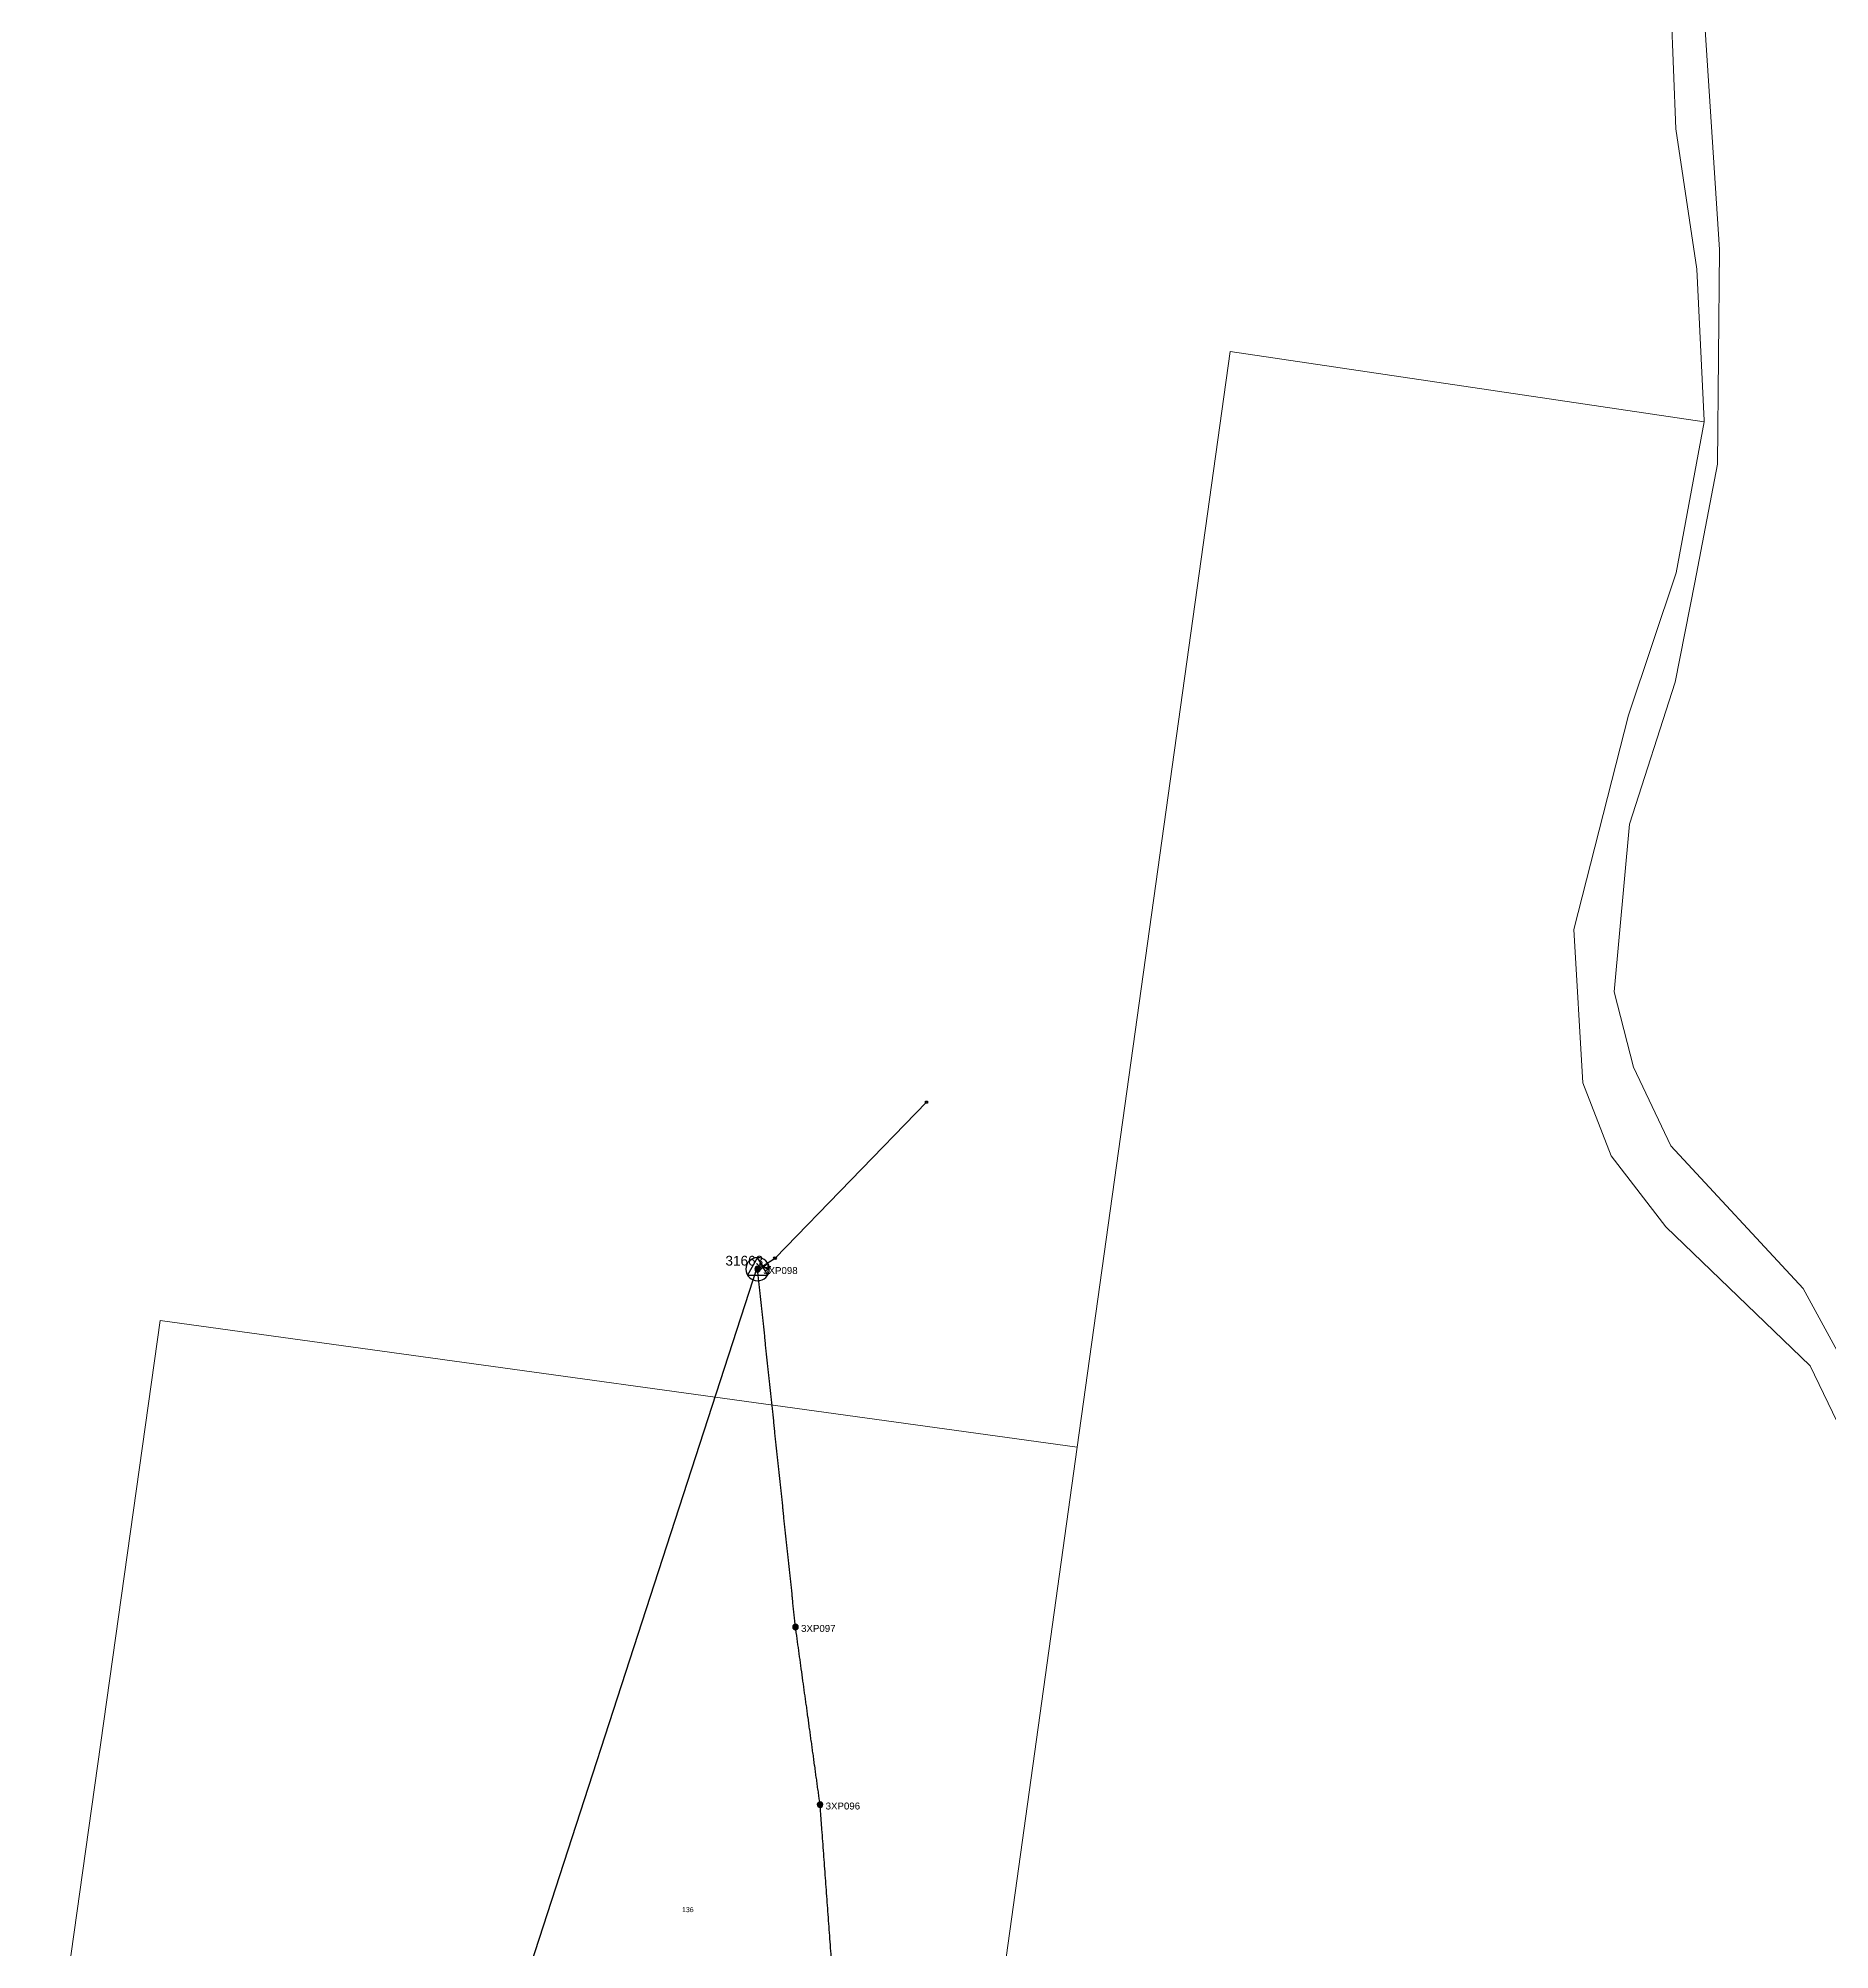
# Model space of a CAD drawing. Header units: metres. Extents: x 253555 to 263174, y 6188199 to 6193202.
# Drawn here: x 257313 to 257959, y 6189690 to 6190379 of the extents above; entities that cross this region are included whole.
import ezdxf
from ezdxf.enums import TextEntityAlignment as Align

# ---------------------------------------------------------------- set-up
doc = ezdxf.new("R2010")
doc.units = ezdxf.units.M
doc.linetypes.add('Cable Exist OH', pattern=[1, 1, 0])
doc.layers.get('0').update_dxf_attribs({"color": 6})
doc.layers.add('Cadastre Land Parcels_SP_EXT', color=9, linetype='Continuous', lineweight=5)
for name, color, linetype in [('Equip_LV_EXT', 7, 'Continuous'), ('Mains_HV_EXT', 7, 'Continuous'), ('Mains_LV_EXT', 7, 'Continuous'), ('Services_SP_EXT', 7, 'Continuous'), ('Sub_SP_TR_HV_LV_EXT', 7, 'Continuous'), ('SupportsOH_SP_TR_HV_LV_SL_EXT', 7, 'Continuous')]:
    doc.layers.add(name, color=color, linetype=linetype)
doc.styles.add('POLE_LABEL', font='arial.ttf')
doc.styles.get("Standard").update_dxf_attribs({"font": 'arial.ttf'})

# ---------------------------------------------------------------- blocks, each defined once
blk = doc.blocks.new('SUB_POLE_EXT')
blk.add_wipeout([(0, 4.22), (0.42, 4.2), (0.83, 4.14), (1.21, 4.05), (1.62, 3.9), (1.99, 3.72), (2.35, 3.51), (2.68, 3.26), (2.99, 2.99), (3.28, 2.66), (3.52, 2.34), (3.76, 1.92), (3.9, 1.62), (4.04, 1.23), (4.18, 0.63), (4.22, 0), (4.18, -0.61), (4.06, -1.15), (3.9, -1.62), (3.58, -2.24), (3.22, -2.73), (2.97, -3.01), (2.68, -3.26), (2.36, -3.5), (2, -3.72), (1.64, -3.89), (1.25, -4.03), (0.82, -4.14), (0.42, -4.2), (0, -4.22), (-0.41, -4.2), (-0.8, -4.15), (-1.21, -4.05), (-1.62, -3.9), (-1.99, -3.73), (-2.35, -3.51), (-2.68, -3.26), (-2.96, -3.02), (-3.23, -2.72), (-3.51, -2.35), (-3.71, -2.01), (-3.91, -1.6), (-4.05, -1.21), (-4.16, -0.76), (-4.22, -0.14), (-4.21, 0.39), (-4.14, 0.83), (-4.03, 1.27), (-3.9, 1.63), (-3.71, 2.02), (-3.5, 2.37), (-3.28, 2.67), (-2.99, 2.99), (-2.68, 3.27), (-2.33, 3.52), (-1.98, 3.73), (-1.63, 3.9), (-1.2, 4.05), (-0.78, 4.15), (-0.4, 4.21)])
blk.add_line((2.16, 0.48), (2.16, 0.48, 0))
blk.add_lwpolyline([(-4.22, 0, 1), (4.22, 0, 1)], format="xyb", close=True)
blk.add_lwpolyline([(2.14, 0.52), (0, 4.22), (-3.66, -2.11), (3.66, -2.11)], close=True)
for tag, height, flags, p in [('STREET_CODE', 0.2, 9, (1.5, 0)), ('ASSET_NUM', 3.5, 8, (2, 2)), ('CONSTRUCTED_VOLTAGE', 0.2, 9, (1.5, -0.2)), ('OPERATING_VOLTAGE', 0.2, 9, (1.5, -0.6)), ('OPERATED_BY', 0.2, 9, (1.5, -0.8)), ('ORIENTATION', 0.2, 9, (1.5, -1.2)), ('OWNED_BY', 0.2, 9, (1.5, -1.4)), ('SECONDARY_VOLTAGE', 0.2, 9, (1.5, -1.6)), ('STATE', 0.2, 9, (1.5, -1.8)), ('SUBSTATION_TYPE', 0.2, 9, (1.5, -2)), ('STREETNAME', 0.2, 9, (1.5, -2.8)), ('SUBURB', 0.2, 9, (1.5, -3)), ('Z', 0.2, 1, (1.5, -3.4)), ('NO_PHASES', 0.2, 9, (1.5, -0.4)), ('MAINTAINED_BY', 0.2, 9, (1.5, -1)), ('USAGE', 0.2, 9, (1.5, -2.2)), ('LEGEND', 0.2, 9, (1.5, -2.4)), ('LOCATION', 0.2, 9, (1.5, -2.6)), ('NOTES', 0.2, 9, (1.5, -3.2))]:
    blk.add_attdef(tag, text='', height=height, dxfattribs=dict(flags=flags)).set_placement(p, align=Align.MIDDLE_LEFT)
blk = doc.blocks.new('LV_OH_LINKS_DISTFUSE_EXT')
for p, q in [((0, 0), (0.96, 0)), ((3.84, 0), (4.8, 0))]:
    blk.add_line(p, q)
blk.add_lwpolyline([(3.84, -1.2), (3.84, 1.2), (0.96, -1.2), (0.96, 1.2)], close=True)
at = {"flags": 9}
for tag, p in [('ACTUAL_STATUS', (0, 0)), ('CONSTRUCTED_VOLTAGE', (0, -0.2)), ('OPERATING_VOLTAGE', (0, -0.6)), ('ORIENTATION', (0, -0.8)), ('OWNED_BY', (0, -1)), ('STATE', (0, -1.2)), ('SWITCH_TYPE', (0, -1.4)), ('NO_PHASES', (0, -0.4)), ('USAGE', (0, -1.6)), ('NOTES', (0, -1.8))]:
    blk.add_attdef(tag, text='', height=0.2, dxfattribs=at).set_placement(p, align=Align.MIDDLE_LEFT)
at = {"flags": 1}
blk.add_attdef('Z', (0, 0), '', height=0.2, dxfattribs=at)
blk = doc.blocks.new('CCP_EXT')
blk.add_wipeout([(0, 0.57), (0.57, 0), (0, -0.57), (-0.57, 0)])
blk.add_lwpolyline([(-0.57, 0), (0, 0.57), (0.57, 0), (0, -0.57), (-0.57, 0)])
at = {"flags": 1}
blk.add_attdef('Z', (0, 0), '', height=0.2, dxfattribs=at)
at = {"flags": 9}
for tag, p in [('CCP_TYPE', (0, 0)), ('CONSTRUCTED_VOLTAGE', (0, -0.2)), ('OPERATING_VOLTAGE', (0, -0.6)), ('ORIENTATION', (0, -0.8)), ('OWNED_BY', (0, -1)), ('STATE', (0, -1.8)), ('NO_PHASES', (0, -0.4)), ('USAGE', (0, -1.2)), ('LEGEND', (0, -1.4)), ('LIFE_SUPPORT', (0, -1.6)), ('NOTES', (0, -2))]:
    blk.add_attdef(tag, text='', height=0.2, dxfattribs=at).set_placement(p, align=Align.MIDDLE_LEFT)
blk = doc.blocks.new('POLE_EXT')
blk.add_hatch(color=256).paths.add_polyline_path([(-1, 0, 1), (1, 0, 1)])
blk.add_lwpolyline([(-1, 0, 1), (1, 0, 1)], format="xyb", close=True)
for tag, height, flags, p in [('pNumber', 2.5, 8, (-17.84, 2.07)), ('OWNED_BY', 0.2, 9, (1.35, -0.4)), ('SPECIAL_USE', 0.2, 9, (1.35, -0.8)), ('STATE', 0.2, 9, (1.35, -1)), ('cLV', 0.2, 9, (1.35, -1.4)), ('hDepth', 0.2, 9, (1.35, -1.6)), ('hDia', 0.2, 9, (1.35, -1.8)), ('cHV', 0.2, 9, (1.35, -2)), ('cLinedev', 0.2, 9, (1.35, -3.4)), ('pExisting', 0.2, 9, (1.35, -3.8)), ('pFooting', 0.2, 9, (1.35, -4.4)), ('pNew', 0.2, 9, (1.35, -4.6)), ('pRelocate', 0.2, 9, (1.35, -5)), ('pRemove', 0.2, 9, (1.35, -5.2)), ('pReplace', 0.2, 9, (1.35, -5.4)), ('pStay', 0.2, 9, (1.35, -5.6)), ('pType', 0.2, 9, (1.35, -5.8)), ('cspan', 0.2, 9, (1.35, -6)), ('STREETNAME', 0.2, 9, (1.35, -6.2)), ('SUBURB', 0.2, 9, (1.35, -6.4)), ('PARENT', 0.2, 9, (1.35, -0.6)), ('USAGE', 0.2, 9, (1.35, -1.2)), ('LBRACKET', 0.2, 9, (1.35, -2.2)), ('LExisting', 0.2, 9, (1.35, -2.4)), ('LANTNUMBER', 0.2, 9, (1.35, -2.6)), ('LOther', 0.2, 9, (1.35, -2.8)), ('LRemove', 0.2, 9, (1.35, -3)), ('LEGEND', 0.2, 9, (1.35, -3.2)), ('LOCATION', 0.2, 9, (1.35, -3.6)), ('PFNUMBER', 0.2, 9, (1.35, -4)), ('NEWPFNUMBER', 0.2, 9, (1.35, -4.2)), ('NOTES', 0.2, 9, (1.35, -6.6)), ('MAINTAINED_BY', 0.2, 9, (1.36, -6.81)), ('OPERATED_BY', 0.2, 9, (1.36, -7.01))]:
    blk.add_attdef(tag, text='', height=height, dxfattribs=dict(flags=flags)).set_placement(p, align=Align.MIDDLE_LEFT)
at = {"style": 'POLE_LABEL'}
for tag, height, flags, p in [('STRUCTURE_PLANT_NUMBER', 0.2, 9, (1.35, 0.03)), ('ASSET_NUM', 2.5, 8, (2, 2)), ('STREET_CODE', 0.2, 9, (1.35, -0.2))]:
    blk.add_attdef(tag, text='', height=height, dxfattribs=dict(at, flags=flags)).set_placement(p, align=Align.MIDDLE_LEFT)
at = {"flags": 1}
blk.add_attdef('Z', (1.35, -7.33), '', height=0.2, dxfattribs=at)
blk = doc.blocks.new('CONNECTOR_NODE_EXT')
h = blk.add_hatch(color=256)
edge = h.paths.add_edge_path()
edge.add_arc((0, 0), 0.5, 0, 360)
blk.add_circle((0, 0), 0.5)
at = {"flags": 1}
blk.add_attdef('Z', (0, 0), '', height=0.2, dxfattribs=at)
at = {"flags": 9}
for tag, p in [('CONNECTOR_TYPE', (0, 0)), ('CONSTRUCTED_VOLTAGE', (0, -0.2)), ('OPERATING_VOLTAGE', (0, -0.6)), ('ORIENTATION', (0, -0.8)), ('SUBTYPE', (0, -1)), ('NO_PHASES', (0, -0.4)), ('USAGE', (0, -1.2)), ('NOTES', (0, -1.4))]:
    blk.add_attdef(tag, text='', height=0.2, dxfattribs=at).set_placement(p, align=Align.MIDDLE_LEFT)

msp = doc.modelspace()

# ---------------------------------------------------------------- linework, layer by layer
at = {"layer": 'Cadastre Land Parcels_SP_EXT', "linetype": 'Continuous'}
for points in [[(257909.05, 6190459.48), (257919.29, 6190302.78), (257918.63, 6190225.29), (257910.36, 6190182.67), (257903.38, 6190146.74), (257886.86, 6190095.59), (257881.35, 6190035.06), (257888.31, 6190007.93), (257901.74, 6189979.64), (257949.45, 6189928.16), (258018.62, 6189801.52), (258035.73, 6189759.01), (258227.42, 6189732.46), (258328.43, 6189718.55), (258344.5, 6189716.3), (258485.12, 6189696.86), (258486.91, 6189709.45), (258818.38, 6189908.72), (258831.15, 6189916.4), (258829.85, 6189924.14), (258819.87, 6189986.15), (258815.7, 6190012), (258756.39, 6190380.34)], [(258035.61, 6189650.45), (258017.4, 6189745.66), (258002.2, 6189796.1), (257952.02, 6189900.25), (257899.93, 6189950.4), (257880.22, 6189975.97), (257870.05, 6190002.35), (257866.78, 6190057.55), (257886.48, 6190134.87), (257903.73, 6190186.16), (257913.73, 6190240.59), (257742.85, 6190266), (257687.81, 6189870.96), (257661.61, 6189682.68)]]:
    msp.add_lwpolyline(points, dxfattribs=at)
msp.add_lwpolyline([(257687.81, 6189870.96), (257357.24, 6189916.63), (257313.23, 6189603.78), (257603.71, 6189560.07), (257648.21, 6189585.87), (257661.61, 6189682.68), (257687.81, 6189870.96)], close=True, dxfattribs=at)

# ---------------------------------------------------------------- block references
at = {"layer": 'Sub_SP_TR_HV_LV_EXT'}
ref = msp.add_blockref('SUB_POLE_EXT', (257572.56, 6189935.13), dxfattribs=at)
ref.add_attrib('ASSET_NUM', '31663', dxfattribs={"layer": '0', "height": 3.5}).set_placement((257574.56, 6189935.38), align=Align.BOTTOM_RIGHT)
at = {"layer": 'SupportsOH_SP_TR_HV_LV_SL_EXT'}
ref = msp.add_blockref('POLE_EXT', (257586.23, 6189806.12), dxfattribs=at)
ref.add_attrib('ASSET_NUM', '3XP097', dxfattribs={"layer": '0', "height": 2.5, "style": 'POLE_LABEL'}).set_placement((257588.23, 6189806.87), align=Align.TOP_LEFT)
ref = msp.add_blockref('POLE_EXT', (257595.08, 6189742.08), dxfattribs=at)
ref.add_attrib('ASSET_NUM', '3XP096', dxfattribs={"layer": '0', "height": 2.5, "style": 'POLE_LABEL'}).set_placement((257597.08, 6189742.84), align=Align.TOP_LEFT)

# ---------------------------------------------------------------- texts
at = {"layer": 'Cadastre Land Parcels_SP_EXT'}
msp.add_text('136', height=1.8, dxfattribs=at).set_placement((257545.3, 6189703.33))

# ---------------------------------------------------------------- next in the draw order: linework, layer by layer
at = {"layer": 'Cadastre Land Parcels_SP_EXT', "linetype": 'Continuous'}
msp.add_lwpolyline([(257313.23, 6189603.78), (257357.24, 6189916.63), (257687.81, 6189870.96), (257742.85, 6190266), (257913.73, 6190240.59), (257913.81, 6190241.04), (257911.19, 6190295.58), (257903.62, 6190346.22), (257900.2, 6190431.94)], dxfattribs=at)
at = {"layer": 'Mains_HV_EXT', "linetype": 'Cable Exist OH'}
msp.add_lwpolyline([(257617.59, 6189551.35), (257617.57, 6189551.37), (257608.1, 6189565.42), (257595.08, 6189742.08), (257586.23, 6189806.11), (257572.56, 6189935.13)], dxfattribs=at)
at = {"layer": 'Mains_LV_EXT', "linetype": 'Cable Exist OH'}
msp.add_lwpolyline([(257572.56, 6189935.13), (257578.83, 6189939.07)], dxfattribs=at)
at = {"layer": 'Services_SP_EXT'}
msp.add_lwpolyline([(257458.27, 6189583.95), (257572.56, 6189936.13)], dxfattribs=at)

# ---------------------------------------------------------------- next in the draw order: block references
at = {"layer": 'Equip_LV_EXT'}
for name, p in [('LV_OH_LINKS_DISTFUSE_EXT', (257572.56, 6189936.13)), ('CONNECTOR_NODE_EXT', (257578.83, 6189939.07))]:
    msp.add_blockref(name, p, dxfattribs=at)
at = {"layer": 'SupportsOH_SP_TR_HV_LV_SL_EXT'}
ref = msp.add_blockref('POLE_EXT', (257572.56, 6189935.13), dxfattribs=at)
ref.add_attrib('ASSET_NUM', '3XP098', dxfattribs={"layer": '0', "height": 2.5, "style": 'POLE_LABEL'}).set_placement((257574.56, 6189935.88), align=Align.TOP_LEFT)

# ---------------------------------------------------------------- next in the draw order: block references
at = {"layer": 'Services_SP_EXT', "rotation": 44.73799977472295}
msp.add_blockref('CCP_EXT', (257633.43, 6189995.32), dxfattribs=at)

# ---------------------------------------------------------------- next in the draw order: linework, layer by layer
at = {"layer": 'Services_SP_EXT'}
msp.add_lwpolyline([(257578.83, 6189939.07), (257633.43, 6189995.32)], dxfattribs=at)

doc.saveas('drawing.dxf')
